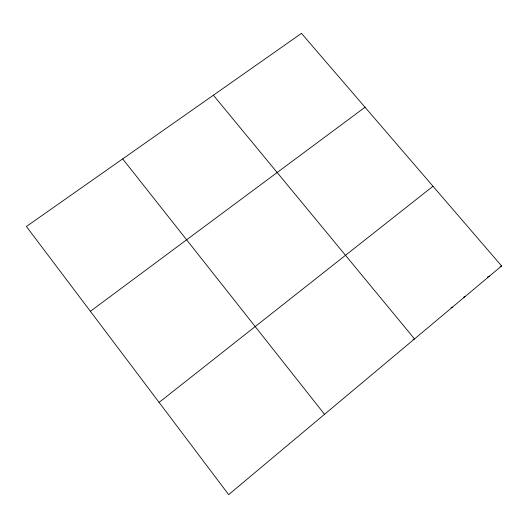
<?xml version="1.0" encoding="UTF-8"?>
<svg xmlns="http://www.w3.org/2000/svg" width="528" height="528" viewBox="0 0 528 528"><rect width="100%" height="100%" fill="white"/><g stroke="black" fill="none" stroke-linecap="round" stroke-linejoin="round"><path stroke-width="0.79" d="M501.6 265.967L228.67 494.63L26.4 226.486L301.468 33.37L501.6 265.967L500.188 266.66M159.1 402.395L433.013 186.252M90.387 311.309L365.02 107.224M487.311 277.147L489.489 276.118M463.505 297.31L464.944 296.683M451.024 307.718L452.503 307.105M413.008 339.431L414.513 338.93L213.371 95.218M122.681 158.888L324.542 414.308"/></g></svg>
